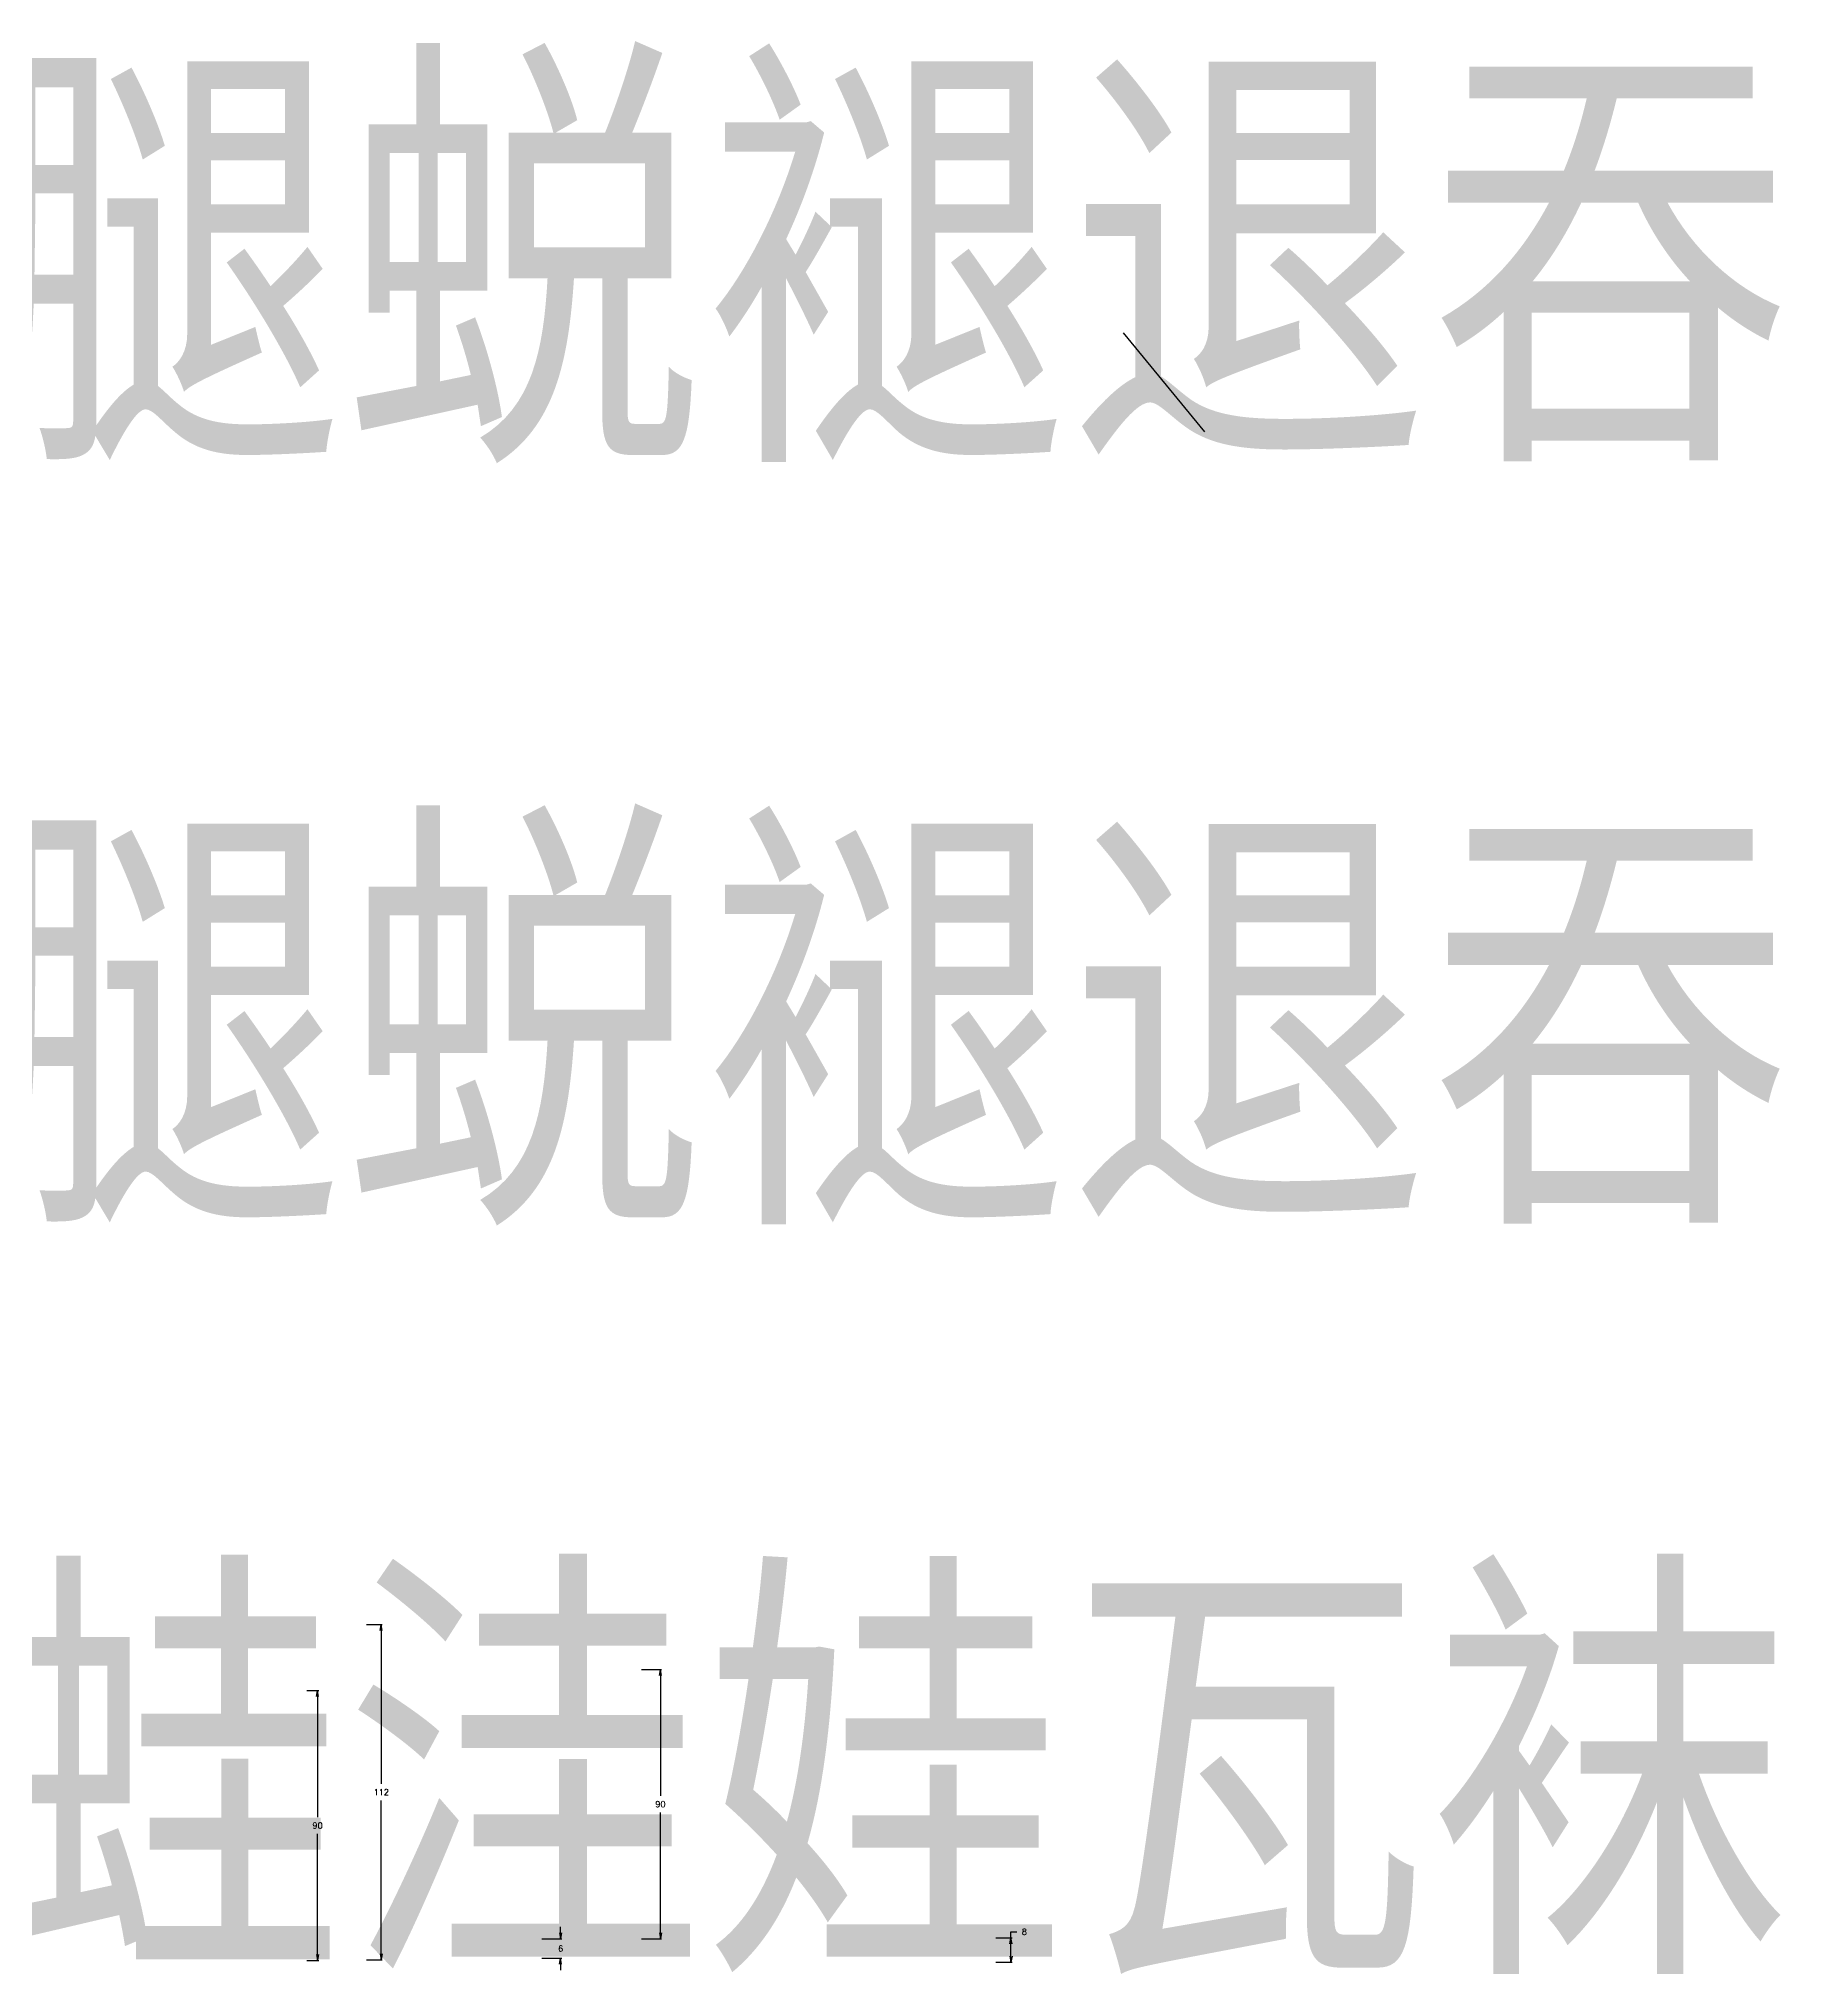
# Model space of a CAD drawing. Header units: millimetres. Extents: x 57484 to 62949, y 20083 to 192180.
# Drawn here: x 58108 to 58691, y 121424 to 122069 of the extents above; entities that cross this region are included whole.
import ezdxf

# ---------------------------------------------------------------- set-up
doc = ezdxf.new("R2010")
doc.units = ezdxf.units.MM
doc.header["$MEASUREMENT"] = 0
doc.styles.add('border', font='simplex.shx', dxfattribs={"bigfont": 'border.shx'})
doc.styles.add('chin2', font='simplex.shx', dxfattribs={"bigfont": 'chin2.shx'})
doc.styles.add('gbk', font='simplex.shx', dxfattribs={"bigfont": 'gbk.shx'})
doc.dimstyles.get("Standard").update_dxf_attribs({"dimscale": 2, "dimtxt": 1, "dimasz": 1, "dimexe": 0.18, "dimexo": 0.0625, "dimgap": 0.9, "dimtad": 0, "dimtih": 1, "dimtoh": 1, "dimdec": 0, "dimzin": 12, "dimdsep": 46, "dimtxsty": 'chin2', "dimblk": 'OPEN', "dimcen": 1, "dimadec": 0, "dimazin": 3, "dimtfac": 1, "dimtdec": 0, "dimtofl": 0, "dimtmove": 0, "dimatfit": 3, "dimldrblk": 'OPEN', "dimfxl": 1, "dimtolj": 1, "dimtzin": 0, "dimarcsym": 0})

# ---------------------------------------------------------------- blocks, each defined once
blk = doc.blocks.new('_Open')
at = {"color": 0, "linetype": 'ByBlock', "lineweight": -2}
for p, q in [((-1, 0.17), (0, 0)), ((-1, -0.17), (0, 0)), ((0, 0), (-1, 0))]:
    blk.add_line(p, q, dxfattribs=at)
blk = doc.blocks.new('*D109')
at = {"color": 0, "lineweight": -2, "transparency": 16777216}
for p, q in [((58196.99, 121519.01), (58200.9, 121519.01)), ((58200.54, 121517.01), (58200.54, 121476.85)), ((58200.54, 121431.1), (58200.54, 121471.25)), ((58196.99, 121429.1), (58200.9, 121429.1))]:
    blk.add_line(p, q, dxfattribs=at)
at = {"layer": 'Defpoints', "color": 0, "transparency": 16777216}
for p in [(58196.86, 121519.01), (58196.86, 121429.1), (58200.54, 121429.1)]:
    blk.add_point(p, dxfattribs=at)
at = {"color": 0, "lineweight": -2, "transparency": 16777216, "xscale": 2, "yscale": 2, "zscale": 2}
for p, rotation in [((58200.54, 121519.01), 90), ((58200.54, 121429.1), 270)]:
    blk.add_blockref('_Open', p, dxfattribs=dict(at, rotation=rotation))
at = {"color": 0, "transparency": 16777216, "insert": (58200.54, 121474.05), "char_height": 2, "attachment_point": 5, "style": 'chin2'}
blk.add_mtext('\\A1;90', dxfattribs=at)
blk = doc.blocks.new('*D110')
at = {"color": 0, "lineweight": -2, "transparency": 16777216}
for p, q in [((58216.84, 121541), (58222.11, 121541)), ((58221.75, 121539), (58221.75, 121487.97)), ((58221.75, 121431.34), (58221.75, 121482.37)), ((58216.84, 121429.34), (58222.11, 121429.34))]:
    blk.add_line(p, q, dxfattribs=at)
at = {"layer": 'Defpoints', "color": 0, "transparency": 16777216}
for p in [(58216.71, 121541), (58221.75, 121541), (58216.71, 121429.34)]:
    blk.add_point(p, dxfattribs=at)
at = {"color": 0, "lineweight": -2, "transparency": 16777216, "xscale": 2, "yscale": 2, "zscale": 2}
for p, rotation in [((58221.75, 121541), 90), ((58221.75, 121429.34), 270)]:
    blk.add_blockref('_Open', p, dxfattribs=dict(at, rotation=rotation))
at = {"color": 0, "transparency": 16777216, "insert": (58221.75, 121485.17), "char_height": 2, "attachment_point": 5, "style": 'chin2'}
blk.add_mtext('\\A1;112', dxfattribs=at)
blk = doc.blocks.new('*D111')
at = {"color": 0, "lineweight": -2, "transparency": 16777216}
for p, q in [((58308.45, 121526.04), (58315.13, 121526.04)), ((58314.77, 121524.04), (58314.77, 121483.98)), ((58314.77, 121438.31), (58314.77, 121478.38)), ((58308.45, 121436.31), (58315.13, 121436.31))]:
    blk.add_line(p, q, dxfattribs=at)
at = {"layer": 'Defpoints', "color": 0, "transparency": 16777216}
for p in [(58308.33, 121526.04), (58308.33, 121436.31), (58314.77, 121436.31)]:
    blk.add_point(p, dxfattribs=at)
at = {"color": 0, "lineweight": -2, "transparency": 16777216, "xscale": 2, "yscale": 2, "zscale": 2}
for p, rotation in [((58314.77, 121526.04), 90), ((58314.77, 121436.31), 270)]:
    blk.add_blockref('_Open', p, dxfattribs=dict(at, rotation=rotation))
at = {"color": 0, "transparency": 16777216, "insert": (58314.77, 121481.18), "char_height": 2, "attachment_point": 5, "style": 'chin2'}
blk.add_mtext('\\A1;90', dxfattribs=at)
blk = doc.blocks.new('*D112')
at = {"color": 0, "lineweight": -2, "transparency": 16777216}
for p, q in [((58426.57, 121436.67), (58431.94, 121436.67)), ((58431.58, 121436.67), (58431.58, 121438.67)), ((58431.58, 121438.67), (58433.58, 121438.67)), ((58431.58, 121430.48), (58431.58, 121434.67)), ((58426.57, 121428.48), (58431.94, 121428.48))]:
    blk.add_line(p, q, dxfattribs=at)
at = {"layer": 'Defpoints', "color": 0, "transparency": 16777216}
for p in [(58426.44, 121436.67), (58431.58, 121436.67), (58426.44, 121428.48)]:
    blk.add_point(p, dxfattribs=at)
at = {"color": 0, "lineweight": -2, "transparency": 16777216, "xscale": 2, "yscale": 2, "zscale": 2}
for p, rotation in [((58431.58, 121436.67), 90), ((58431.58, 121428.48), 270)]:
    blk.add_blockref('_Open', p, dxfattribs=dict(at, rotation=rotation))
at = {"color": 0, "transparency": 16777216, "insert": (58436.05, 121438.67), "char_height": 2, "attachment_point": 5, "style": 'chin2'}
blk.add_mtext('\\A1;8', dxfattribs=at)
blk = doc.blocks.new('*D113')
at = {"color": 0, "lineweight": -2, "transparency": 16777216}
for p, q in [((58281.52, 121438.26), (58281.52, 121440.26)), ((58275.22, 121436.26), (58281.88, 121436.26)), ((58275.22, 121429.84), (58281.88, 121429.84)), ((58281.52, 121427.84), (58281.52, 121425.84))]:
    blk.add_line(p, q, dxfattribs=at)
at = {"layer": 'Defpoints', "color": 0, "transparency": 16777216}
for p in [(58275.09, 121436.26), (58281.52, 121436.26), (58275.09, 121429.84)]:
    blk.add_point(p, dxfattribs=at)
at = {"color": 0, "lineweight": -2, "transparency": 16777216, "xscale": 2, "yscale": 2, "zscale": 2}
for p, rotation in [((58281.52, 121436.26), 270), ((58281.52, 121429.84), 90)]:
    blk.add_blockref('_Open', p, dxfattribs=dict(at, rotation=rotation))
at = {"color": 0, "transparency": 16777216, "insert": (58281.52, 121433.05), "char_height": 2, "attachment_point": 5, "style": 'chin2'}
blk.add_mtext('\\A1;6', dxfattribs=at)

msp = doc.modelspace()

# ---------------------------------------------------------------- linework, layer by layer
msp.add_line((58496.17, 121938.44), (58469.02, 121971.46))

# ---------------------------------------------------------------- texts
at = {"color": 4, "style": 'border'}
for s, p in [('兔湍团推颓腿蜕褪退吞屯臀拖托脱鸵陀驮驼椭', (57485.09, 121928.42)), ('妥拓唾挖哇蛙洼娃瓦袜歪外豌弯湾玩顽丸烷完', (57485.09, 121424.42))]:
    msp.add_text(s, height=127, dxfattribs=at).set_placement(p)
at = {"color": 2, "style": 'gbk'}
msp.add_text('兔湍团推颓腿蜕褪退吞屯臀拖托脱鸵陀驮驼椭', height=127, dxfattribs=at).set_placement((57485.09, 121674.42))

# ---------------------------------------------------------------- dimensions: what is measured, and where the dimension line sits
for base, p1, p2, picture, middle in [((58221.75, 121541), (58216.71, 121429.34), (58216.71, 121541), '*D110', (58221.75, 121485.17)), ((58314.77, 121436.31), (58308.33, 121526.04), (58308.33, 121436.31), '*D111', (58314.77, 121481.18)), ((58200.54, 121429.1), (58196.86, 121519.01), (58196.86, 121429.1), '*D109', (58200.54, 121474.05)), ((58281.52, 121436.26), (58275.09, 121429.84), (58275.09, 121436.26), '*D113', (58281.52, 121433.05)), ((58431.58, 121436.67), (58426.44, 121428.48), (58426.44, 121436.67), '*D112', (58436.05, 121438.67))]:
    dim = msp.add_linear_dim(base=base, p1=p1, p2=p2, angle=90, dimstyle='Standard')
    dim.commit()
    dim.dimension.update_dxf_attribs({"geometry": picture, "text_midpoint": middle})

doc.saveas('drawing.dxf')
